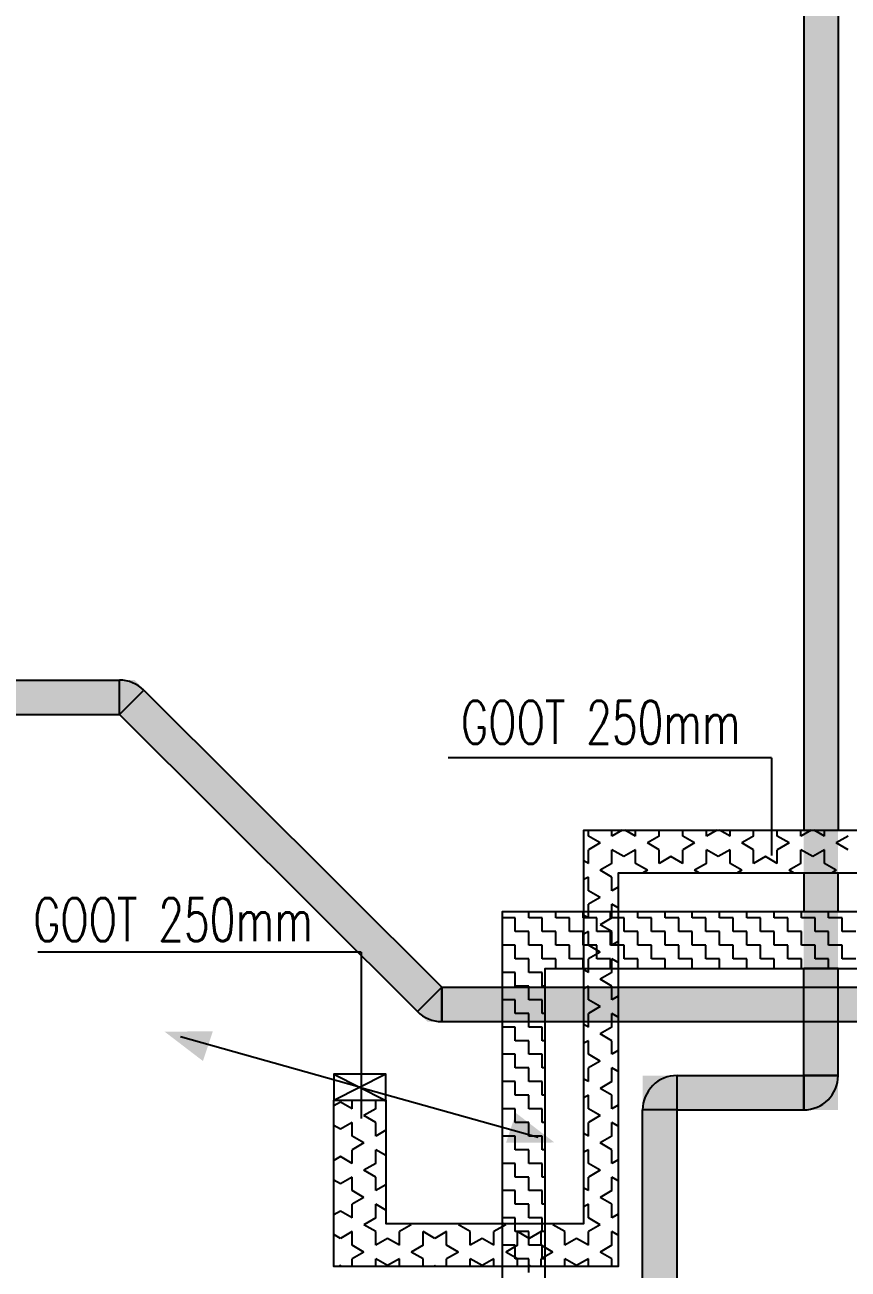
# Model space of a CAD drawing. Header units: millimetres. Extents: x -3262 to 112658, y 0 to 217318.
# Drawn here: x 94922 to 99714, y 57828 to 65072 of the extents above; entities that cross this region are included whole.
import ezdxf

# ---------------------------------------------------------------- set-up
doc = ezdxf.new("R2010")
doc.units = ezdxf.units.MM
doc.header["$LTSCALE"] = 100
for name, color, linetype in [('ByLayer', 2, 'Continuous'), ('EL6131--_ENERGIEBEDR (1996)', 2, 'Continuous'), ('EL6131--_KG_D', 3, 'Continuous')]:
    doc.layers.add(name, color=color, linetype=linetype)
doc.styles.add('CofelyArial', font='arial.ttf')
doc.styles.add('ROMANS', font='ROMANS', dxfattribs={"width": 0.7})

# ---------------------------------------------------------------- blocks, each defined once
blk = doc.blocks.new('NV-1')
at = {"layer": 'ByLayer'}
for p, q in [((0, 4), (7.91, 0)), ((0, 0), (7.91, 4))]:
    blk.add_line(p, q, dxfattribs=at)
blk.add_lwpolyline([(0, 0), (8, 0), (8, 4), (0, 4)], close=True, dxfattribs=at)
blk = doc.blocks.new('PIJL-UIT')
at = {"layer": 'ByLayer', "color": 2}
blk.add_line((0, 0), (2.92, 10.41), dxfattribs=at)
blk.add_solid([(3.228, 11.35), (1.515, 9.111), (3.239, 8.536)], dxfattribs=at)
blk = doc.blocks.new('*X54')
at = {"color": 0}
for p, q in [((33020, 26273.1), (33020, 26347.8)), ((33178.8, 26273.1), (33178.8, 26347.8)), ((33337.5, 26273.1), (33337.5, 26347.8)), ((33496.2, 26273.1), (33496.2, 26347.8)), ((33655, 26273.1), (33655, 26347.8)), ((33813.8, 26273.1), (33813.8, 26347.8)), ((33972.5, 26273.1), (33972.5, 26347.8)), ((34131.2, 26273.1), (34131.2, 26347.8)), ((34290, 26273.1), (34290, 26347.8)), ((34448.8, 26273.1), (34448.8, 26347.8)), ((34607.5, 26273.1), (34607.5, 26347.8)), ((34766.2, 26273.1), (34766.2, 26347.8)), ((34925, 26273.1), (34925, 26347.8)), ((32940.6, 26273.1), (33020, 26273.1)), ((32940.6, 26193.8), (32940.6, 26273.1)), ((33099.4, 26273.1), (33178.8, 26273.1)), ((33099.4, 26193.8), (33099.4, 26273.1)), ((33258.1, 26273.1), (33337.5, 26273.1)), ((33258.1, 26193.8), (33258.1, 26273.1)), ((33416.9, 26273.1), (33496.2, 26273.1)), ((33416.9, 26193.8), (33416.9, 26273.1)), ((33575.6, 26273.1), (33655, 26273.1)), ((33575.6, 26193.8), (33575.6, 26273.1)), ((33734.4, 26273.1), (33813.8, 26273.1)), ((33734.4, 26193.8), (33734.4, 26273.1)), ((33893.1, 26273.1), (33972.5, 26273.1)), ((33893.1, 26193.8), (33893.1, 26273.1)), ((34051.9, 26273.1), (34131.2, 26273.1)), ((34051.9, 26193.8), (34051.9, 26273.1)), ((34210.6, 26273.1), (34290, 26273.1)), ((34210.6, 26193.8), (34210.6, 26273.1)), ((34369.4, 26273.1), (34448.8, 26273.1)), ((34369.4, 26193.8), (34369.4, 26273.1)), ((34528.1, 26273.1), (34607.5, 26273.1)), ((34528.1, 26193.8), (34528.1, 26273.1)), ((34686.9, 26273.1), (34766.2, 26273.1)), ((34686.9, 26193.8), (34686.9, 26273.1)), ((34845.6, 26273.1), (34925, 26273.1)), ((34845.6, 26193.8), (34845.6, 26273.1)), ((32861.2, 26193.8), (32940.6, 26193.8)), ((33020, 26193.8), (33099.4, 26193.8)), ((33020, 26114.4), (33020, 26193.8)), ((33178.8, 26193.8), (33258.1, 26193.8)), ((33178.8, 26114.4), (33178.8, 26193.8)), ((33337.5, 26193.8), (33416.9, 26193.8)), ((33337.5, 26114.4), (33337.5, 26193.8)), ((33496.2, 26193.8), (33575.6, 26193.8)), ((33496.2, 26114.4), (33496.2, 26193.8)), ((33655, 26193.8), (33734.4, 26193.8)), ((33655, 26114.4), (33655, 26193.8)), ((33813.8, 26193.8), (33893.1, 26193.8)), ((33813.8, 26114.4), (33813.8, 26193.8)), ((33972.5, 26193.8), (34051.9, 26193.8)), ((33972.5, 26114.4), (33972.5, 26193.8)), ((34131.2, 26193.8), (34210.6, 26193.8)), ((34131.2, 26114.4), (34131.2, 26193.8)), ((34290, 26193.8), (34369.4, 26193.8)), ((34290, 26114.4), (34290, 26193.8)), ((34448.8, 26193.8), (34528.1, 26193.8)), ((34448.8, 26114.4), (34448.8, 26193.8)), ((34607.5, 26193.8), (34686.9, 26193.8)), ((34607.5, 26114.4), (34607.5, 26193.8)), ((34766.2, 26193.8), (34845.6, 26193.8)), ((34766.2, 26114.4), (34766.2, 26193.8)), ((34925, 26193.8), (34960.5, 26193.8)), ((34925, 26114.4), (34925, 26193.8)), ((32940.6, 26114.4), (33020, 26114.4)), ((32940.6, 26097.8), (32940.6, 26114.4)), ((33099.4, 26114.4), (33178.8, 26114.4)), ((33099.4, 26097.8), (33099.4, 26114.4)), ((33258.1, 26114.4), (33337.5, 26114.4)), ((33258.1, 26097.8), (33258.1, 26114.4)), ((33416.9, 26114.4), (33496.2, 26114.4)), ((33416.9, 26097.8), (33416.9, 26114.4)), ((33575.6, 26114.4), (33655, 26114.4)), ((33575.6, 26097.8), (33575.6, 26114.4)), ((33734.4, 26114.4), (33813.8, 26114.4)), ((33734.4, 26097.8), (33734.4, 26114.4)), ((33893.1, 26114.4), (33972.5, 26114.4)), ((33893.1, 26097.8), (33893.1, 26114.4)), ((34051.9, 26114.4), (34131.2, 26114.4)), ((34051.9, 26097.8), (34051.9, 26114.4)), ((34210.6, 26114.4), (34290, 26114.4)), ((34210.6, 26097.8), (34210.6, 26114.4)), ((34369.4, 26114.4), (34448.8, 26114.4)), ((34369.4, 26097.8), (34369.4, 26114.4)), ((34528.1, 26114.4), (34607.5, 26114.4)), ((34528.1, 26097.8), (34528.1, 26114.4)), ((34686.9, 26114.4), (34766.2, 26114.4)), ((34686.9, 26035), (34686.9, 26114.4)), ((34845.6, 26114.4), (34925, 26114.4)), ((34845.6, 26035), (34845.6, 26114.4)), ((34630.5, 26035), (34686.9, 26035)), ((34766.2, 26035), (34845.6, 26035)), ((34766.2, 25955.6), (34766.2, 26035)), ((34925, 26035), (34960.5, 26035)), ((34925, 25955.6), (34925, 26035)), ((34686.9, 25955.6), (34766.2, 25955.6)), ((34686.9, 25876.2), (34686.9, 25955.6)), ((34845.6, 25955.6), (34925, 25955.6)), ((34845.6, 25876.2), (34845.6, 25955.6)), ((34630.5, 25876.2), (34686.9, 25876.2)), ((34766.2, 25876.2), (34845.6, 25876.2)), ((34766.2, 25796.9), (34766.2, 25876.2)), ((34925, 25876.2), (34960.5, 25876.2)), ((34925, 25796.9), (34925, 25876.2)), ((34686.9, 25796.9), (34766.2, 25796.9)), ((34686.9, 25717.5), (34686.9, 25796.9)), ((34845.6, 25796.9), (34925, 25796.9)), ((34845.6, 25717.5), (34845.6, 25796.9)), ((34630.5, 25717.5), (34686.9, 25717.5)), ((34766.2, 25717.5), (34845.6, 25717.5)), ((34766.2, 25638.1), (34766.2, 25717.5)), ((34925, 25717.5), (34960.5, 25717.5)), ((34925, 25638.1), (34925, 25717.5)), ((34686.9, 25638.1), (34766.2, 25638.1)), ((34686.9, 25558.8), (34686.9, 25638.1)), ((34845.6, 25638.1), (34925, 25638.1)), ((34845.6, 25558.8), (34845.6, 25638.1)), ((34630.5, 25558.8), (34686.9, 25558.8)), ((34766.2, 25558.8), (34845.6, 25558.8)), ((34766.2, 25479.4), (34766.2, 25558.8)), ((34925, 25558.8), (34960.5, 25558.8)), ((34925, 25479.4), (34925, 25558.8)), ((34686.9, 25479.4), (34766.2, 25479.4)), ((34686.9, 25400), (34686.9, 25479.4)), ((34845.6, 25479.4), (34925, 25479.4)), ((34845.6, 25400), (34845.6, 25479.4)), ((34630.5, 25400), (34686.9, 25400)), ((34766.2, 25400), (34845.6, 25400)), ((34766.2, 25320.6), (34766.2, 25400)), ((34925, 25400), (34960.5, 25400)), ((34925, 25320.6), (34925, 25400)), ((34686.9, 25320.6), (34766.2, 25320.6)), ((34686.9, 25241.2), (34686.9, 25320.6)), ((34845.6, 25320.6), (34925, 25320.6)), ((34845.6, 25241.2), (34845.6, 25320.6)), ((34630.5, 25241.2), (34686.9, 25241.2)), ((34766.2, 25241.2), (34845.6, 25241.2)), ((34766.2, 25161.9), (34766.2, 25241.2)), ((34925, 25241.2), (34960.5, 25241.2)), ((34925, 25161.9), (34925, 25241.2)), ((34686.9, 25161.9), (34766.2, 25161.9)), ((34686.9, 25082.5), (34686.9, 25161.9)), ((34845.6, 25161.9), (34925, 25161.9)), ((34845.6, 25082.5), (34845.6, 25161.9)), ((34630.5, 25082.5), (34686.9, 25082.5)), ((34766.2, 25082.5), (34845.6, 25082.5)), ((34766.2, 25003.1), (34766.2, 25082.5)), ((34925, 25082.5), (34960.5, 25082.5)), ((34925, 25003.1), (34925, 25082.5)), ((34686.9, 25003.1), (34766.2, 25003.1)), ((34686.9, 24923.8), (34686.9, 25003.1)), ((34845.6, 25003.1), (34925, 25003.1)), ((34845.6, 24923.8), (34845.6, 25003.1)), ((34630.5, 24923.8), (34686.9, 24923.8)), ((34766.2, 24923.8), (34845.6, 24923.8)), ((34766.2, 24844.4), (34766.2, 24923.8)), ((34925, 24923.8), (34960.5, 24923.8)), ((34925, 24844.4), (34925, 24923.8)), ((34686.9, 24844.4), (34766.2, 24844.4)), ((34686.9, 24765), (34686.9, 24844.4)), ((34845.6, 24844.4), (34925, 24844.4)), ((34845.6, 24765), (34845.6, 24844.4)), ((34630.5, 24765), (34686.9, 24765)), ((34766.2, 24765), (34845.6, 24765)), ((34766.2, 24685.6), (34766.2, 24765)), ((34925, 24765), (34960.5, 24765)), ((34925, 24685.6), (34925, 24765)), ((34686.9, 24685.6), (34766.2, 24685.6)), ((34686.9, 24606.2), (34686.9, 24685.6)), ((34845.6, 24685.6), (34925, 24685.6)), ((34845.6, 24606.2), (34845.6, 24685.6)), ((34630.5, 24606.2), (34686.9, 24606.2)), ((34766.2, 24606.2), (34845.6, 24606.2)), ((34766.2, 24526.9), (34766.2, 24606.2)), ((34925, 24606.2), (34960.5, 24606.2)), ((34925, 24526.9), (34925, 24606.2)), ((34686.9, 24526.9), (34766.2, 24526.9)), ((34686.9, 24447.5), (34686.9, 24526.9)), ((34845.6, 24526.9), (34925, 24526.9)), ((34845.6, 24447.5), (34845.6, 24526.9)), ((34630.5, 24447.5), (34686.9, 24447.5)), ((34766.2, 24447.5), (34845.6, 24447.5)), ((34766.2, 24368.1), (34766.2, 24447.5)), ((34925, 24447.5), (34960.5, 24447.5)), ((34925, 24368.1), (34925, 24447.5)), ((34686.9, 24368.1), (34766.2, 24368.1)), ((34686.9, 24288.8), (34686.9, 24368.1)), ((34845.6, 24368.1), (34925, 24368.1)), ((34845.6, 24288.8), (34845.6, 24368.1))]:
    blk.add_line(p, q, dxfattribs=at)
blk = doc.blocks.new('*X59')
at = {"color": 0}
for p, q in [((33059.7, 27290.1), (33082, 27328.8)), ((33218.4, 27290.1), (33196.1, 27328.8)), ((33377.2, 27290.1), (33399.5, 27328.8)), ((33535.9, 27290.1), (33513.6, 27328.8)), ((33694.7, 27290.1), (33717, 27328.8)), ((33853.4, 27290.1), (33831.1, 27328.8)), ((32900.9, 27290.1), (32896.1, 27298.5)), ((32896.1, 27281.7), (32900.9, 27290.1)), ((33099.4, 27221.3), (33059.7, 27290.1)), ((33178.7, 27221.3), (33218.4, 27290.1)), ((33416.9, 27221.3), (33377.2, 27290.1)), ((33496.2, 27221.3), (33535.9, 27290.1)), ((33734.4, 27221.3), (33694.7, 27290.1)), ((33813.7, 27221.3), (33853.4, 27290.1)), ((32896.1, 27221.3), (32940.6, 27221.3)), ((32980.3, 27152.6), (32940.6, 27221.3)), ((32980.3, 27152.6), (33020, 27221.3)), ((33020, 27221.3), (33099.4, 27221.3)), ((33178.8, 27221.3), (33258.1, 27221.3)), ((33297.8, 27152.6), (33258.1, 27221.3)), ((33297.8, 27152.6), (33337.5, 27221.3)), ((33337.5, 27221.3), (33416.9, 27221.3)), ((33496.2, 27221.3), (33575.6, 27221.3)), ((33615.3, 27152.6), (33575.6, 27221.3)), ((33615.3, 27152.6), (33655, 27221.3)), ((33655, 27221.3), (33734.4, 27221.3)), ((33813.8, 27221.3), (33864.8, 27221.3)), ((33099.4, 27083.9), (33139.1, 27152.6)), ((33178.7, 27083.9), (33139.1, 27152.6)), ((33416.9, 27083.9), (33456.6, 27152.6)), ((33496.2, 27083.9), (33456.6, 27152.6)), ((33734.4, 27083.9), (33774.1, 27152.6)), ((33813.7, 27083.9), (33774.1, 27152.6)), ((32896.1, 27083.9), (32940.6, 27083.9)), ((32900.9, 27015.1), (32940.6, 27083.9)), ((33020, 27083.9), (33099.4, 27083.9)), ((33059.7, 27015.1), (33020, 27083.9)), ((33178.8, 27083.9), (33258.1, 27083.9)), ((33224.4, 27025.4), (33258.1, 27083.9)), ((33337.5, 27083.9), (33416.9, 27083.9)), ((33371.3, 27025.4), (33337.5, 27083.9)), ((33496.2, 27083.9), (33575.6, 27083.9)), ((33541.9, 27025.4), (33575.6, 27083.9)), ((33655, 27083.9), (33734.4, 27083.9)), ((33688.8, 27025.4), (33655, 27083.9)), ((33813.8, 27083.9), (33864.8, 27083.9)), ((33859.4, 27025.4), (33864.8, 27034.8)), ((32896.1, 26946.4), (32940.6, 26946.4)), ((32940.6, 26946.4), (32900.9, 27015.1)), ((33020, 26946.4), (33059.7, 27015.1)), ((33020, 26946.4), (33099.4, 26946.4)), ((33139.1, 26877.6), (33099.4, 26946.4)), ((32940.6, 26808.9), (32980.3, 26877.6)), ((33020, 26808.9), (32980.3, 26877.6)), ((33139.1, 26877.6), (33146.1, 26889.8)), ((32896.1, 26808.9), (32940.6, 26808.9)), ((33020, 26808.9), (33099.4, 26808.9)), ((33059.7, 26740.2), (33099.4, 26808.9)), ((32900.9, 26740.2), (32896.1, 26748.6)), ((32896.1, 26731.7), (32900.9, 26740.2)), ((33099.4, 26671.4), (33059.7, 26740.2)), ((32896.1, 26671.4), (32940.6, 26671.4)), ((32980.3, 26602.7), (32940.6, 26671.4)), ((32980.3, 26602.7), (33020, 26671.4)), ((33020, 26671.4), (33099.4, 26671.4)), ((33099.4, 26533.9), (33139.1, 26602.7)), ((33146.1, 26590.5), (33139.1, 26602.7)), ((32896.1, 26533.9), (32940.6, 26533.9)), ((32900.9, 26465.2), (32940.6, 26533.9)), ((33020, 26533.9), (33099.4, 26533.9)), ((33059.7, 26465.2), (33020, 26533.9)), ((32940.6, 26396.4), (32900.9, 26465.2)), ((33020, 26396.5), (33059.7, 26465.2)), ((32896.1, 26396.4), (32940.6, 26396.4)), ((33020, 26396.4), (33099.4, 26396.4)), ((33139.1, 26327.7), (33099.4, 26396.4)), ((32940.6, 26259), (32980.3, 26327.7)), ((33020, 26259), (32980.3, 26327.7)), ((33139.1, 26327.7), (33146.1, 26339.9)), ((32896.1, 26259), (32940.6, 26259)), ((33020, 26259), (33099.4, 26259)), ((33059.7, 26190.2), (33099.4, 26259)), ((32900.9, 26190.2), (32896.1, 26198.6)), ((32896.1, 26181.8), (32900.9, 26190.2)), ((33099.4, 26121.5), (33059.7, 26190.2)), ((32896.1, 26121.5), (32940.6, 26121.5)), ((32980.3, 26052.7), (32940.6, 26121.5)), ((32980.3, 26052.8), (33020, 26121.5)), ((33020, 26121.5), (33099.4, 26121.5)), ((33099.4, 25984), (33139.1, 26052.8)), ((33146.1, 26040.6), (33139.1, 26052.7)), ((32896.1, 25984), (32940.6, 25984)), ((32900.9, 25915.3), (32940.6, 25984)), ((33020, 25984), (33099.4, 25984)), ((33059.7, 25915.3), (33020, 25984)), ((32940.6, 25846.5), (32900.9, 25915.3)), ((33020, 25846.5), (33059.7, 25915.3)), ((33258.1, 25846.5), (33243.3, 25872.2)), ((33337.5, 25846.5), (33352.3, 25872.2)), ((33575.6, 25846.5), (33560.8, 25872.2)), ((33655, 25846.5), (33669.8, 25872.2)), ((33893.1, 25846.5), (33878.3, 25872.2)), ((33972.5, 25846.5), (33987.3, 25872.2)), ((34210.6, 25846.5), (34195.8, 25872.2)), ((34290, 25846.5), (34304.8, 25872.2)), ((34528.1, 25846.5), (34513.3, 25872.2)), ((34607.5, 25846.5), (34622.3, 25872.2)), ((34845.6, 25846.5), (34830.8, 25872.2)), ((34925, 25846.5), (34939.8, 25872.2)), ((35163.1, 25846.5), (35148.3, 25872.2)), ((35242.5, 25846.5), (35257.3, 25872.2)), ((32896.1, 25846.5), (32940.6, 25846.5)), ((33020, 25846.5), (33099.4, 25846.5)), ((33139.1, 25777.8), (33099.4, 25846.5)), ((33139.1, 25777.8), (33178.7, 25846.5)), ((33178.8, 25846.5), (33258.1, 25846.5)), ((33337.5, 25846.5), (33416.9, 25846.5)), ((33456.6, 25777.8), (33416.9, 25846.5)), ((33456.6, 25777.8), (33496.2, 25846.5)), ((33496.2, 25846.5), (33575.6, 25846.5)), ((33655, 25846.5), (33734.4, 25846.5)), ((33774.1, 25777.8), (33734.4, 25846.5)), ((33774.1, 25777.8), (33813.7, 25846.5)), ((33813.8, 25846.5), (33893.1, 25846.5)), ((33972.5, 25846.5), (34051.9, 25846.5)), ((34091.6, 25777.8), (34051.9, 25846.5)), ((34091.6, 25777.8), (34131.2, 25846.5)), ((34131.2, 25846.5), (34210.6, 25846.5)), ((34290, 25846.5), (34369.4, 25846.5)), ((34409.1, 25777.8), (34369.4, 25846.5)), ((34409.1, 25777.8), (34448.7, 25846.5)), ((34448.8, 25846.5), (34528.1, 25846.5)), ((34607.5, 25846.5), (34686.9, 25846.5)), ((34726.6, 25777.8), (34686.9, 25846.5)), ((34726.6, 25777.8), (34766.2, 25846.5)), ((34766.2, 25846.5), (34845.6, 25846.5)), ((34925, 25846.5), (35004.4, 25846.5)), ((35044.1, 25777.8), (35004.4, 25846.5)), ((35044.1, 25777.8), (35083.7, 25846.5)), ((35083.8, 25846.5), (35163.1, 25846.5)), ((35242.5, 25846.5), (35321.9, 25846.5)), ((35361.6, 25777.8), (35321.9, 25846.5)), ((35361.6, 25777.8), (35401.2, 25846.5)), ((35401.2, 25846.5), (35436.1, 25846.5)), ((32940.6, 25709), (32980.3, 25777.8)), ((33020, 25709), (32980.3, 25777.8)), ((33258.1, 25709), (33297.8, 25777.8)), ((33337.5, 25709), (33297.8, 25777.8)), ((33575.6, 25709), (33615.3, 25777.8)), ((33655, 25709), (33615.3, 25777.8)), ((33893.1, 25709), (33932.8, 25777.8)), ((33972.5, 25709), (33932.8, 25777.8)), ((34210.6, 25709), (34250.3, 25777.8)), ((34290, 25709), (34250.3, 25777.8)), ((34528.1, 25709), (34567.8, 25777.8)), ((34607.5, 25709), (34567.8, 25777.8)), ((34845.6, 25709), (34885.3, 25777.8)), ((34925, 25709), (34885.3, 25777.8)), ((35163.1, 25709), (35202.8, 25777.8)), ((35242.5, 25709), (35202.8, 25777.8)), ((32896.1, 25709), (32940.6, 25709)), ((33020, 25709), (33099.4, 25709)), ((33078.1, 25672.2), (33099.4, 25709)), ((33200, 25672.2), (33178.7, 25709)), ((33178.8, 25709), (33258.1, 25709)), ((33337.5, 25709), (33416.9, 25709)), ((33395.6, 25672.2), (33416.9, 25709)), ((33496.2, 25709), (33575.6, 25709)), ((33517.5, 25672.2), (33496.2, 25709)), ((33655, 25709), (33734.4, 25709)), ((33713.1, 25672.2), (33734.4, 25709)), ((33835, 25672.2), (33813.7, 25709)), ((33813.8, 25709), (33893.1, 25709)), ((33972.5, 25709), (34051.9, 25709)), ((34030.6, 25672.2), (34051.9, 25709)), ((34131.2, 25709), (34210.6, 25709)), ((34152.5, 25672.2), (34131.2, 25709)), ((34290, 25709), (34369.4, 25709)), ((34348.1, 25672.2), (34369.4, 25709)), ((34470, 25672.2), (34448.7, 25709)), ((34448.8, 25709), (34528.1, 25709)), ((34607.5, 25709), (34686.9, 25709)), ((34665.6, 25672.2), (34686.9, 25709)), ((34766.2, 25709), (34845.6, 25709)), ((34787.5, 25672.2), (34766.2, 25709)), ((34925, 25709), (35004.4, 25709)), ((34983.1, 25672.2), (35004.4, 25709)), ((35105, 25672.2), (35083.7, 25709)), ((35083.8, 25709), (35163.1, 25709)), ((35242.5, 25709), (35321.9, 25709)), ((35282.2, 25640.3), (35321.9, 25709)), ((35401.2, 25709), (35436.1, 25709)), ((35436.1, 25648.7), (35401.2, 25709)), ((35202.8, 25502.8), (35242.5, 25571.6)), ((35242.5, 25571.6), (35321.9, 25571.6)), ((35321.9, 25571.6), (35282.2, 25640.3)), ((35401.2, 25571.6), (35436.1, 25631.9)), ((35401.2, 25571.6), (35436.1, 25571.6)), ((35202.8, 25502.8), (35186.1, 25531.8)), ((35321.9, 25434.1), (35361.6, 25502.8)), ((35401.2, 25434.1), (35361.6, 25502.8)), ((35242.5, 25434.1), (35321.9, 25434.1)), ((35282.2, 25365.3), (35242.5, 25434.1)), ((35401.2, 25434.1), (35436.1, 25434.1)), ((35242.5, 25296.6), (35282.2, 25365.3)), ((35242.5, 25296.6), (35321.9, 25296.6)), ((35361.6, 25227.9), (35321.9, 25296.6)), ((35361.6, 25227.9), (35401.2, 25296.6)), ((35401.2, 25296.6), (35436.1, 25296.6)), ((35186.1, 25198.9), (35202.8, 25227.9)), ((35242.5, 25159.1), (35202.8, 25227.9)), ((35242.5, 25159.1), (35321.9, 25159.1)), ((35282.2, 25090.4), (35321.9, 25159.1)), ((35401.2, 25159.1), (35436.1, 25159.1)), ((35436.1, 25098.7), (35401.2, 25159.1)), ((35321.9, 25021.6), (35282.2, 25090.4)), ((35401.2, 25021.6), (35436.1, 25082)), ((35202.8, 24952.9), (35242.5, 25021.6)), ((35242.5, 25021.6), (35321.9, 25021.6)), ((35401.2, 25021.6), (35436.1, 25021.6)), ((35202.8, 24952.9), (35186.1, 24981.8)), ((35321.9, 24884.2), (35361.6, 24952.9)), ((35401.2, 24884.2), (35361.6, 24952.9)), ((35242.5, 24884.2), (35321.9, 24884.2)), ((35282.2, 24815.4), (35242.5, 24884.2)), ((35401.2, 24884.2), (35436.1, 24884.2)), ((35242.5, 24746.7), (35282.2, 24815.4)), ((35242.5, 24746.7), (35321.9, 24746.7)), ((35361.6, 24677.9), (35321.9, 24746.7)), ((35361.6, 24677.9), (35401.2, 24746.7)), ((35401.2, 24746.7), (35436.1, 24746.7)), ((35186.1, 24649), (35202.8, 24677.9)), ((35242.5, 24609.2), (35202.8, 24677.9)), ((35242.5, 24609.2), (35321.9, 24609.2)), ((35282.2, 24540.5), (35321.9, 24609.2)), ((35401.2, 24609.2), (35436.1, 24609.2)), ((35436.1, 24548.8), (35401.2, 24609.2)), ((35321.9, 24471.7), (35282.2, 24540.4)), ((35401.2, 24471.7), (35436.1, 24532.1)), ((35202.8, 24403), (35186.1, 24431.9)), ((35202.8, 24403), (35242.5, 24471.7)), ((35242.5, 24471.7), (35321.9, 24471.7)), ((35401.2, 24471.7), (35436.1, 24471.7)), ((35321.9, 24334.2), (35361.6, 24403)), ((35401.2, 24334.2), (35361.6, 24403))]:
    blk.add_line(p, q, dxfattribs=at)
blk = doc.blocks.new('*U124')
at = {"color": 0, "linetype": 'Continuous'}
for p, q in [((0, 100, -2730), (9144.4, 100, -2730)), ((9144.4, -100, -2730), (9144.4, 100, -2730)), ((0, -100, -2730), (9144.4, -100, -2730))]:
    blk.add_line(p, q, dxfattribs=at)
at = {"color": 1, "style": 'CofelyArial'}
for tag, p in [('CODE', (99555.5, 69528, 2730)), ('SECTIONCODE', (99555.5, 69528, 2730)), ('POSITIONCODE', (99855.5, 64956.3, 2730))]:
    blk.add_attdef(tag, p, '', height=1.8, dxfattribs=at)
blk = doc.blocks.new('*U132')
at = {"color": 0, "linetype": 'Continuous'}
for p, q in [((0, 100, -2730), (4138.8, 100, -2730)), ((0, -100, -2730), (0, 100, -2730)), ((4138.8, -100, -2730), (4138.8, 100, -2730)), ((0, -100, -2730), (4138.8, -100, -2730))]:
    blk.add_line(p, q, dxfattribs=at)
at = {"color": 1, "style": 'CofelyArial'}
for tag, p in [('POSITIONCODE', (98317.8, 56685.4, 2730)), ('CODE', (98617.8, 54616.4, 2730)), ('SECTIONCODE', (98617.8, 54616.4, 2730))]:
    blk.add_attdef(tag, p, '', height=1.8, dxfattribs=at)
blk = doc.blocks.new('*U128')
at = {"color": 0, "linetype": 'Continuous'}
for q in [(-100, -100, -2730), (100, 100, -2730)]:
    blk.add_line((-100, 100, -2730), q, dxfattribs=at)
blk.add_arc((-100, 100, -2730), 200, 270, 0, dxfattribs=at)
at = {"color": 1, "style": 'CofelyArial'}
for tag in ['CODE', 'SECTIONCODE', 'POSITIONCODE']:
    blk.add_attdef(tag, (98616.1, 58846.1, 2730), '', height=1.8, dxfattribs=at)
blk = doc.blocks.new('*U131')
at = {"color": 0, "linetype": 'Continuous'}
for p, q in [((0, 100, -2730), (737.7, 100, -2730)), ((0, -100, -2730), (0, 100, -2730)), ((737.7, -100, -2730), (737.7, 100, -2730)), ((0, -100, -2730), (737.7, -100, -2730))]:
    blk.add_line(p, q, dxfattribs=at)
at = {"color": 1, "style": 'CofelyArial'}
for tag, p in [('POSITIONCODE', (99086.1, 59155.3, 2730)), ('CODE', (98717.8, 58855.3, 2730)), ('SECTIONCODE', (98717.8, 58855.3, 2730))]:
    blk.add_attdef(tag, p, '', height=1.8, dxfattribs=at)
blk = doc.blocks.new('*U129')
at = {"color": 0, "linetype": 'Continuous'}
for q in [(-100, -100, -2730), (100, 100, -2730)]:
    blk.add_line((-100, 100, -2730), q, dxfattribs=at)
blk.add_arc((-100, 100, -2730), 200, 270, 0, dxfattribs=at)
at = {"color": 1, "style": 'CofelyArial'}
for tag in ['CODE', 'SECTIONCODE', 'POSITIONCODE']:
    blk.add_attdef(tag, (99555.5, 58846.1, 2730), '', height=1.8, dxfattribs=at)
blk = doc.blocks.new('*U130')
at = {"color": 0, "linetype": 'Continuous'}
for p, q in [((0, 100, -2730), (622.7, 100, -2730)), ((0, -100, -2730), (0, 100, -2730)), ((622.7, -100, -2730), (622.7, 100, -2730)), ((0, -100, -2730), (622.7, -100, -2730))]:
    blk.add_line(p, q, dxfattribs=at)
at = {"color": 1, "style": 'CofelyArial'}
for tag, p in [('POSITIONCODE', (99255.5, 59266.1, 2730)), ('CODE', (99555.5, 58955.3, 2730)), ('SECTIONCODE', (99555.5, 58955.3, 2730))]:
    blk.add_attdef(tag, p, '', height=1.8, dxfattribs=at)
blk = doc.blocks.new('*U143')
at = {"color": 0, "linetype": 'Continuous'}
for p, q in [((0, 100, -2730), (4151.5, 100, -2730)), ((0, -100, -2730), (0, 100, -2730)), ((4151.5, -100, -2730), (4151.5, 100, -2730)), ((0, -100, -2730), (4151.5, -100, -2730))]:
    blk.add_line(p, q, dxfattribs=at)
at = {"color": 1, "style": 'CofelyArial'}
for tag in ['SECTIONCODE', 'CODE', 'POSITIONCODE']:
    blk.add_attdef(tag, (91321.5, 61165.8, 2730), '', height=1.8, dxfattribs=at)
blk = doc.blocks.new('*U142')
at = {"color": 0, "linetype": 'Continuous'}
for q in [(-41.4, -100, -2730), (100, -41.4, -2730)]:
    blk.add_line((-41.4, 100, -2730), q, dxfattribs=at)
blk.add_arc((-41.4, 100, -2730), 200, 270, 315, dxfattribs=at)
at = {"color": 1, "style": 'CofelyArial'}
for tag in ['CODE', 'SECTIONCODE', 'POSITIONCODE']:
    blk.add_attdef(tag, (95514.5, 61165.8, 2730), '', height=1.8, dxfattribs=at)
blk = doc.blocks.new('*U144')
at = {"color": 0, "linetype": 'Continuous'}
for q in [(-41.4, -100, -2730), (100, -41.4, -2730)]:
    blk.add_line((-41.4, 100, -2730), q, dxfattribs=at)
blk.add_arc((-41.4, 100, -2730), 200, 270, 315, dxfattribs=at)
at = {"color": 1, "style": 'CofelyArial'}
for tag in ['CODE', 'POSITIONCODE', 'SECTIONCODE']:
    blk.add_attdef(tag, (97316.9, 59357.4, 2730), '', height=1.8, dxfattribs=at)
blk = doc.blocks.new('*U147')
at = {"color": 0, "linetype": 'Continuous'}
for p, q in [((0, 100, -2730), (11650.8, 100, -2730)), ((0, -100, -2730), (0, 100, -2730)), ((0, -100, -2730), (11650.8, -100, -2730))]:
    blk.add_line(p, q, dxfattribs=at)
at = {"color": 1, "style": 'CofelyArial'}
for tag, p in [('POSITIONCODE', (103173, 59669.4, 2730)), ('CODE', (97348, 59369.4, 2730)), ('SECTIONCODE', (97348, 59369.4, 2730))]:
    blk.add_attdef(tag, p, '', height=1.8, dxfattribs=at)
blk = doc.blocks.new('*U149')
at = {"color": 0, "linetype": 'Continuous'}
for p, q in [((0, 100, -2730), (2449.1, 100, -2730)), ((0, -100, -2730), (0, 100, -2730)), ((2449.1, -100, -2730), (2449.1, 100, -2730)), ((0, -100, -2730), (2449.1, -100, -2730))]:
    blk.add_line(p, q, dxfattribs=at)
at = {"color": 1, "style": 'CofelyArial'}
for tag in ['CODE', 'SECTIONCODE', 'POSITIONCODE']:
    blk.add_attdef(tag, (95542.7, 61127.6, 2730), '', height=1.8, dxfattribs=at)

msp = doc.modelspace()

# ---------------------------------------------------------------- hatches: boundary and pattern name
at = {"layer": 'EL6131--_ENERGIEBEDR (1996)', "linetype": 'Continuous'}
h = msp.add_hatch(dxfattribs=at)
h.set_pattern_fill('STARS', color=1, scale=25)
h.set_pattern_definition([(0, (-37894.94, -25900.56), (0, 137.48153), [79.375, -79.375]), (60, (-37894.94, -25900.56), (-119.0625, 68.74077), [79.375, -79.375]), (120, (-37855.26, -25831.82), (-119.0625, -68.74077), [79.375, -79.375])])
h.paths.add_polyline_path([(108998.9, 59469.4), (97348.3, 59469.4), (95559.9, 61257.9), (91320.4, 61257.9), (91320.4, 62913.3), (90172.5, 62913.3), (90172.5, 62713.3), (91120.4, 62713.3), (91120.4, 61057.9), (95477, 61057.9), (97265.5, 59269.4), (109198.9, 59269.4), (109198.9, 80588.3), (108998.9, 80588.3)])
h = msp.add_hatch(dxfattribs=at)
h.set_pattern_fill('STARS', color=1, scale=25)
h.set_pattern_definition([(0, (-45640.1, 0), (0, 137.48153), [79.375, -79.375]), (60, (-45640.1, 0), (-119.0625, 68.74077), [79.375, -79.375]), (120, (-45600.41, 68.74), (-119.0625, -68.74077), [79.375, -79.375])])
h.paths.add_polyline_path([(98717.8, 58755.3), (99455.5, 58755.3), (99655.5, 58755.3), (99655.5, 69728.2), (98393.1, 69728.2), (98393.1, 71929), (98193.1, 71929), (98193.1, 69528.2), (99455.5, 69528.2), (99455.5, 58955.3), (98517.8, 58955.3), (98517.8, 58755.3), (98517.8, 54616.5), (95697.9, 54616.5), (95697.9, 37488.3), (95897.9, 37488.3), (95897.9, 54416.5), (98717.8, 54416.5)])

# ---------------------------------------------------------------- linework, layer by layer
at = {"layer": 'EL6131--_ENERGIEBEDR (1996)', "color": 1, "linetype": 'Continuous'}
for p, q in [((99267.1, 60805.4), (97385.5, 60805.4)), ((99267.1, 60805.4), (99267.1, 60235.2)), ((96878.6, 59673.7), (94996.9, 59673.7)), ((96878.6, 59673.7), (96878.6, 58705.5))]:
    msp.add_line(p, q, dxfattribs=at)
at = {"layer": 'EL6131--_ENERGIEBEDR (1996)'}
for points in [[(100356.7, 60133.6), (98375.9, 60133.6), (98375.9, 57843.6), (96719.3, 57843.6), (96719.3, 58812.3), (97022.7, 58812.3), (97022.7, 58093.6), (98175.9, 58093.6), (98175.9, 60383.6), (100356.7, 60383.6)], [(99881.1, 59908), (97700.3, 59908), (97700.3, 57693.6), (96825, 57693.6), (96825, 57289), (97950.3, 57289), (97950.3, 59578), (99883.1, 59578)]]:
    msp.add_lwpolyline(points, close=True, dxfattribs=at)
for points in [[(99455.5, 60133.6), (99455.5, 59908)], [(99655.5, 59908), (99655.5, 60133.6)]]:
    msp.add_lwpolyline(points, dxfattribs=at)

# ---------------------------------------------------------------- block references
at = {"layer": 'EL6131--_ENERGIEBEDR (1996)', "color": 1, "linetype": 'Continuous', "rotation": 90}
for name in ['*X59', '*X54']:
    msp.add_blockref(name, (124048.1, 24947.5), dxfattribs=at)
at = {"layer": 'EL6131--_ENERGIEBEDR (1996)', "color": 1, "linetype": 'Continuous', "xscale": 100, "yscale": 100, "zscale": 100}
for rotation in [90, 270]:
    msp.add_blockref('PIJL-UIT', (96869.3, 58888.2), dxfattribs=dict(at, rotation=rotation))
at = {"layer": 'EL6131--_ENERGIEBEDR (1996)', "xscale": 37.92667509481668, "yscale": 37.92667509481668, "zscale": 37.92667509481668}
msp.add_blockref('NV-1', (96719.3, 58812.3), dxfattribs=at)
at = {"layer": 'EL6131--_KG_D', "linetype": 'Continuous'}
for name, p, rotation in [('*U124', (99555.5, 69528, 2730), 270), ('*U142', (95513.4, 61156.9, 2730), 135), ('*U149', (95542.7, 61127.6, 2730), 315.0988112773419), ('*U130', (99555.5, 58955.3, 2730), 90.00000000000001), ('*U144', (97306.6, 59369.5, 2730), 314.9042001321909), ('*U128', (98617.8, 58855.3, 2730), 180), ('*U132', (98617.8, 54616.4, 2730), 90.00000000000001)]:
    msp.add_blockref(name, p, dxfattribs=dict(at, rotation=rotation))
for name, p in [('*U143', (91320.4, 61156.9, 2730)), ('*U147', (97348, 59369.4, 2730)), ('*U131', (98717.8, 58855.3, 2730)), ('*U129', (99555.5, 58855.3, 2730))]:
    msp.add_blockref(name, p, dxfattribs=at)

# ---------------------------------------------------------------- texts
at = {"layer": 'EL6131--_ENERGIEBEDR (1996)', "color": 1, "linetype": 'Continuous', "style": 'ROMANS', "width": 0.7}
for p in [(97461.1, 60886.2), (94970.3, 59738)]:
    msp.add_text('GOOT 250mm', height=250, dxfattribs=at).set_placement(p)

doc.saveas('drawing.dxf')
